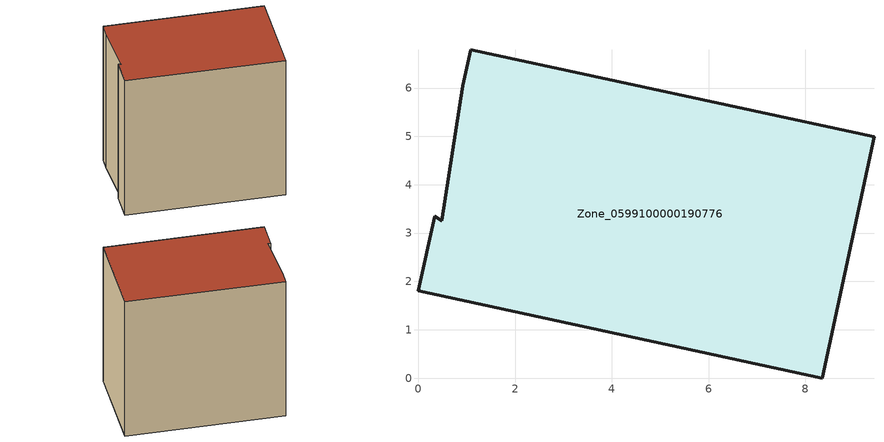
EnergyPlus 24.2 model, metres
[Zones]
Zone_0599100000190776
 floor ground (C_G): 0,1.8 0.33,3.35 0.48,3.26 0.92,6.05 1.08,6.79 9.42,4.99 8.35,0 z0
 wall outside (C_F): 8.35,0 9.42,4.99 1.08,6.79 0.92,6.05 0.48,3.26 0.33,3.35 0,1.8 8.35,0 z0:8.43
 roof outside (C_R): 0.33,3.35 0,1.8 8.35,0 9.42,4.99 1.08,6.79 0.92,6.05 0.48,3.26 z8.43
[BUILDING]
Pand.0599100000190776: North Axis=0; Terrain=City; Loads Convergence Tolerance Value=0.04; Temperature Convergence Tolerance Value=0.4; Solar Distribution=FullExterior; Maximum Number of Warmup Days=25; Minimum Number of Warmup Days=1
[Site:Location]
Rotterdam.The.Hague.AP_ZH_NLD Design_Conditions: Latitude=51.96; Longitude=4.45; Time Zone=1; Elevation=-4.5
[SITE:GROUNDTEMPERATURE:BUILDINGSURFACE]
18, 18, 18, 18, 18, 18, 18, 18, 18, 18, 18, 18
[MATERIAL] Thermal Absorptance=0.9; Solar Absorptance=0.7; Visible Absorptance=0.7
Name | Roughness | Thickness | Conductivity | Density | Specific Heat
G.TI.1975-1991 | MediumSmooth | 0.15 | 0.288461 | 540 | 1210
F.TI.1975-1991 | Rough | 0.3 | 0.230769 | 1920 | 840
R.TI.1975-1991 | MediumRough | 0.2 | 0.153846 | 1500 | 1000
[CONSTRUCTION]
C_G: G.TI.1975-1991
C_F: F.TI.1975-1991
C_R: R.TI.1975-1991
[ZONE]
Zone_0599100000190776: Type=1; Multiplier=1; Ceiling Height=Autocalculate; Volume=Autocalculate; Floor Area=autocalculate; Part of Total Floor Area=Yes
[ZONEINFILTRATION:DESIGNFLOWRATE]
Infil_Zone_0599100000190776: Zone or ZoneList or Space or SpaceList=Zone_0599100000190776; Schedule=AlwaysOn; Design Flow Rate Calculation Method=Flow/Area; Flow Rate per Floor Area=0.003; Constant Term Coefficient=1; Temperature Term Coefficient=0; Velocity Term Coefficient=0; Velocity Squared Term Coefficient=0
[HVACTEMPLATE:ZONE:IDEALLOADSAIRSYSTEM]
Zone_0599100000190776: Maximum Heating Supply Air Temperature=50; Minimum Cooling Supply Air Temperature=13; Maximum Heating Supply Air Humidity Ratio=0.0156; Minimum Cooling Supply Air Humidity Ratio=0.0077; Heating Limit=NoLimit; Cooling Limit=NoLimit; Dehumidification Control Type=ConstantSensibleHeatRatio; Cooling Sensible Heat Ratio=0.7; Dehumidification Setpoint=60; Humidification Control Type=None; Humidification Setpoint=30; Outdoor Air Method=None; Outdoor Air Flow Rate per Person=0.00944; Outdoor Air Flow Rate per Zone Floor Area=0; Outdoor Air Flow Rate per Zone=0; Demand Controlled Ventilation Type=None; Outdoor Air Economizer Type=NoEconomizer; Heat Recovery Type=None; Sensible Heat Recovery Effectiveness=0.7; Latent Heat Recovery Effectiveness=0.65
[ZONECONTROL:THERMOSTAT]
ThermostatControl_Zone_0599100000190776: Zone or ZoneList=Zone_0599100000190776; Control Type Schedule=DualSetpointControlType; Control 1=Thermostat_Zone_0599100000190776; Temperature Difference Between Cutout And Setpoint=0
[THERMOSTATSETPOINT:DUALSETPOINT]
Thermostat_Zone_0599100000190776: Heating Setpoint Temperature Schedule=HeatingSetpoint_Zone_0599100000190776; Cooling Setpoint Temperature Schedule=CoolingSetpoint_Zone_0599100000190776
[SCHEDULE:COMPACT]
HeatingSetpoint_Zone_0599100000190776: Through: 12/31, For: AllDays, Until: 24:00, 21
CoolingSetpoint_Zone_0599100000190776: Through: 12/31, For: AllDays, Until: 24:00, 24
DualSetpointControlType: Through: 12/31, For: AllDays, Until: 24:00, 4
AlwaysOn: Through: 12/31, For: AllDays, Until: 24:00, 1
